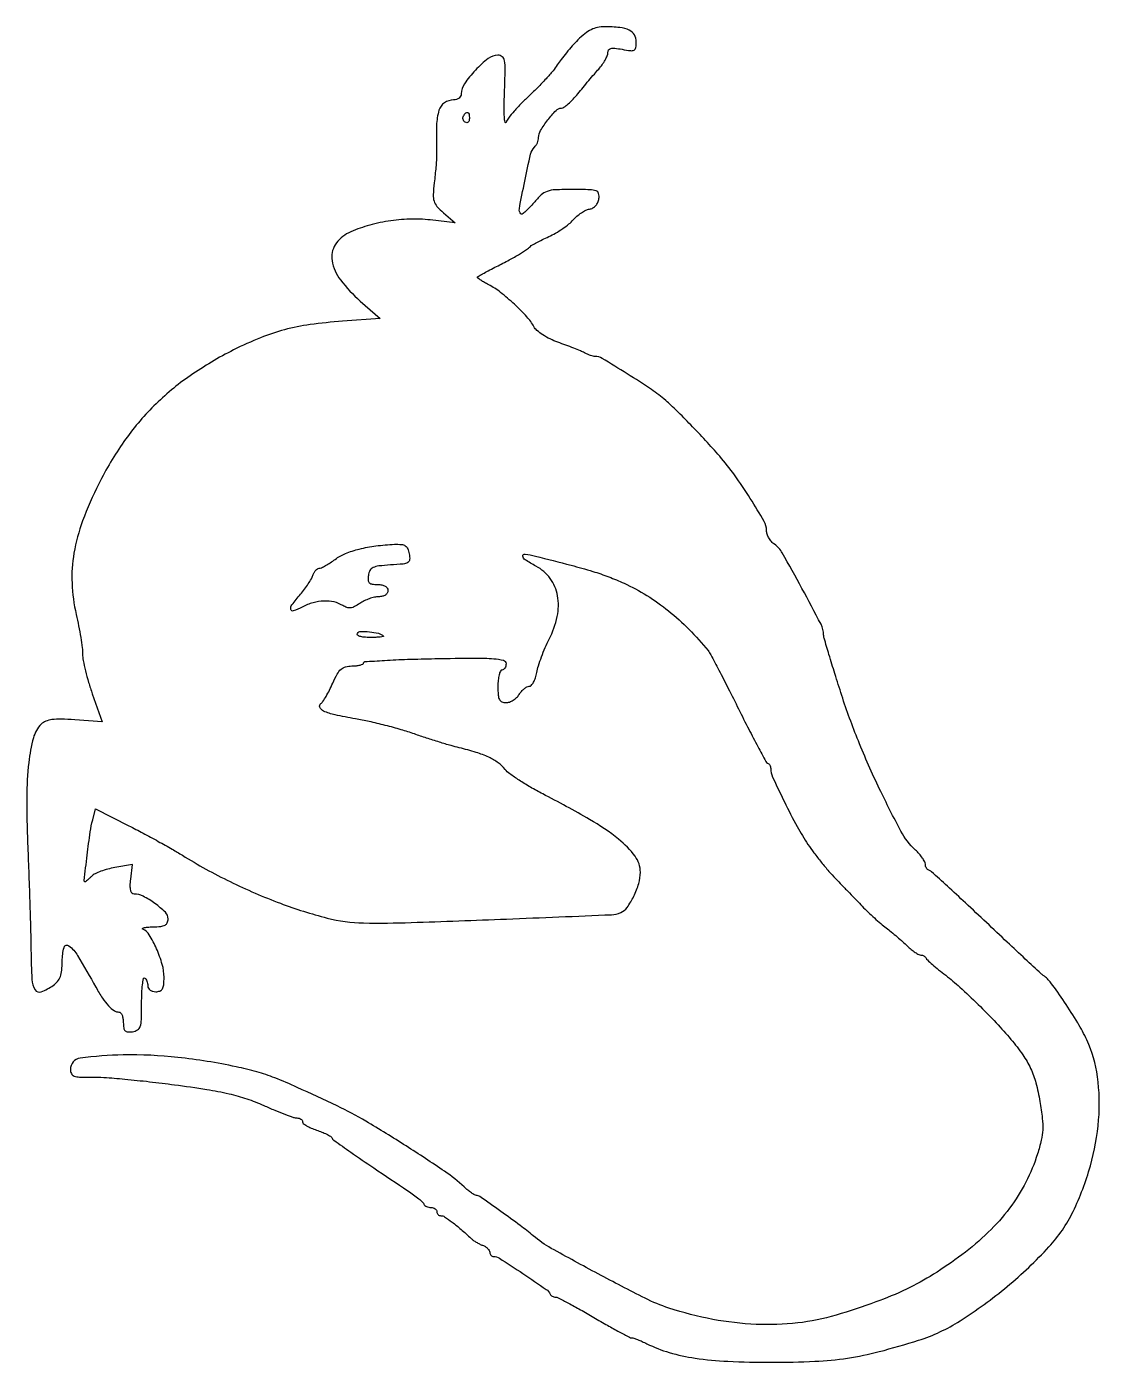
# Model space of a CAD drawing. Extents: x 0 to 264, y 0 to 328.
import ezdxf

# ---------------------------------------------------------------- set-up
doc = ezdxf.new("R2010")
doc.units = 0

msp = doc.modelspace()

# ---------------------------------------------------------------- linework, layer by layer
for points in [[(135.657652, 324.75, 0.013763), (134.281534, 323.292918, 0.009975), (132.827596, 321.599156, 0.01009), (131.510604, 319.934175, 0.021604), (130.577725, 318.587552, -0.033293), (129.53893, 317.160444, -0.010669), (127.814716, 315.183042, -0.010591), (125.796094, 313.057587, -0.011649), (123.750948, 311.087552, 0.012974), (121.785797, 309.184511, 0.01476), (120.007379, 307.260093, 0.014023), (118.59881, 305.547958, 0.075914), (118.014211, 304.5, -0.750471), (117.761343, 304.518777, -0.038808), (117.591272, 305.804688, -0.016344), (117.537655, 308.329662, -0.006737), (117.622934, 311.75, 0.003985), (117.796939, 317.466168, 0.04936), (117.631617, 319.632118, 0.177601), (117.061834, 320.612754, 0.174979), (115.989164, 321, 0.167026), (113.640639, 320.192957, 0.037925), (110.479042, 317.318828, 0.038356), (107.775681, 313.979247, 0.152114), (107, 311.488569, -0.125321), (106.855439, 310.920866, -0.10078), (106.448468, 310.437267, -0.090216), (105.839704, 310.112243, -0.077771), (105.122445, 310, 0.151044), (102.863088, 309.301542, 0.171545), (101.530525, 307.47915, 0.067502), (100.942289, 303.758135, 0.009586), (100.920448, 296, -0.022088), (100.896392, 295.135293, -0.003855), (100.766524, 293.509117, -0.004179), (100.583389, 291.6025, -0.003737), (100.361998, 289.626781, 0.017181), (100.115852, 286.727876, 0.088017), (100.316783, 285.131812, 0.108122), (101.036676, 283.863402, 0.03234), (102.635181, 282.29933), (105.49135, 279.845097), (99.387013, 280.535724, 0.036545), (94.339693, 280.735707, 0.030923), (89.021964, 280.227484, 0.03126), (83.87698, 279.079084, 0.040261), (79.34935, 277.361488, 0.141612), (76.050032, 274.441863, 0.18546), (75.263826, 270.528637, 0.122302), (77.333163, 265.791864, 0.049244), (82.199214, 260.606949), (87.118656, 256.30354), (77.809328, 255.638525, 0.015958), (69.870889, 254.816132, 0.030491), (63.585208, 253.56743, 0.032099), (57.713046, 251.613346, 0.019932), (51.094151, 248.615518, 0.035407), (40.419063, 242.275583, 0.043814), (31.535803, 234.879802, 0.044322), (24.156544, 226.125258, 0.037633), (17.97359, 215.72922, 0.025997), (14.013376, 206.600855, 0.046615), (11.881551, 198.720065, 0.052906), (11.39669, 191.306511, 0.046905), (12.431386, 183.639624, -0.008549), (13.031859, 180.833244, -0.008424), (13.53922, 177.994201, -0.00833), (13.900172, 175.493197, -0.031679), (14, 173.919166, 0.047799), (14.151049, 172.342733, 0.012053), (14.70197, 169.821784, 0.012189), (15.474925, 166.958138, 0.012027), (16.389686, 164.122632), (18.779372, 157.282826), (12.08174, 157.762039, 0.011248), (8.678892, 157.928686, 0.03859), (6.470369, 157.816613, 0.061829), (4.948711, 157.425888, 0.103), (3.846266, 156.703408, 0.132504), (1.916638, 153.348238, 0.036107), (0.774312, 147.286631, 0.027539), (0.274277, 138.824314, 0.011669), (0.494675, 127.452872, -0.001568), (0.76627, 120.594454, -0.00124), (1.018343, 113.175219, -0.001253), (1.217961, 106.28792, -0.003121), (1.319872, 101.25, 0.009095), (1.554162, 93.970442, 0.128257), (2.333086, 91.500469, 0.359501), (3.855817, 90.995917, 0.06026), (6.777494, 92.556704, 0.065584), (7.86062, 93.549662, 0.085549), (8.535852, 94.709689, 0.065462), (8.89246, 96.262626, 0.02375), (9, 98.525319, -0.064564), (9.435512, 101.883963, -0.537969), (10.636707, 102.289745, -0.093337), (12.77907, 99.863415, -0.006769), (17.266509, 92.091883, 0.019111), (18.890727, 89.432766, 0.040597), (20.382969, 87.540291, 0.054881), (21.738301, 86.369919, 0.151812), (22.928571, 86, -0.21987), (23.338599, 85.810535, -0.077666), (23.685268, 85.245194, -0.059053), (23.92156, 84.414341, -0.039799), (24, 83.430449, 0.03591), (24.095178, 82.106925, 0.161847), (24.43782, 81.423078, 0.18449), (25.091139, 81.130915, 0.049221), (26.25, 81.180449, 0.103014), (27.487115, 81.626966, 0.178625), (28.153471, 82.475722, 0.070828), (28.441423, 84.146728, 0.007307), (28.5, 88.154879, -0.010602), (28.553447, 90.675244, -0.01954), (28.720312, 92.718618, -0.017386), (28.954841, 94.216387, -0.525271), (29.25, 94.345862, -0.110524), (29.537642, 94.064656, -0.05041), (29.779687, 93.594947, -0.046506), (29.944436, 93.0266, -0.047334), (30, 92.440983, 0.137622), (30.154167, 91.891481, 0.100183), (30.5875, 91.423289, 0.086062), (31.235643, 91.108083, 0.070352), (32, 91, 0.088299), (33.004233, 91.17874, 0.177899), (33.608751, 91.69248, 0.106962), (33.918487, 92.689637, 0.022018), (34, 94.539838, 0.069733), (33.553975, 97.722392, 0.034662), (32.162917, 101.559691, 0.032053), (30.386644, 104.962002, 0.162225), (28.776736, 106.328807, -0.469281), (28.713166, 106.526588, -0.194708), (28.976604, 106.714515, -0.040342), (29.8888, 106.856482, -0.013177), (31.25, 106.921053, 0.020778), (33.179784, 107.042015, 0.095711), (34.246516, 107.366149, 0.168489), (34.800646, 107.959631, 0.1047), (35, 108.901224, 0.202195), (34.325845, 110.500159, 0.035591), (31.781041, 112.650686, 0.037985), (28.861643, 114.45886, 0.120225), (26.643641, 115, -0.22432), (26.130934, 115.242209, -0.116645), (25.812546, 115.891535, -0.063438), (25.705042, 116.997021, -0.021617), (25.822876, 118.608522), (26.244151, 122.217045), (21.930359, 121.488234, 0.02321), (20.177721, 121.107741, 0.023626), (18.478453, 120.568221, 0.024221), (17.052413, 119.960066, 0.083658), (16.236855, 119.379712, -0.007785), (15.691472, 118.851052, -0.011449), (15.194731, 118.40529, -0.006918), (14.768621, 118.050277, -0.171861), (14.626669, 118, -0.448956), (14.371537, 118.286918, -0.001045), (15.122006, 124.551028, -0.005187), (15.874122, 130.22874, -0.029192), (16.483161, 133.226399), (17.204969, 135.952798), (25.352485, 131.779746, -0.004379), (28.838081, 129.955755, -0.003466), (32.575417, 127.924704, -0.003504), (36.01728, 125.991593, -0.008717), (38.5, 124.516229, 0.024575), (50.238125, 118.035256, 0.024429), (62.578572, 112.723133, 0.025826), (74.066042, 109.093953, 0.060054), (83, 107.885964, 0.011879), (94.691948, 107.994973, 0.001793), (118.094082, 108.853419, 0.000375), (143.914723, 109.912698, 0.092012), (146.172764, 110.430121, 0.13821), (147.750479, 111.71497, 0.039713), (149.367097, 114.453402, 0.04037), (150.59837, 117.59794, 0.073259), (151, 120.324404, 0.161874), (149.689872, 124.26511, 0.063155), (145.653123, 128.444228, 0.038588), (138.53331, 133.309344, 0.011588), (127, 139.596994, -0.011929), (124.00284, 141.233615, -0.013344), (121.199019, 142.954019, -0.012708), (118.896081, 144.537856, -0.066458), (117.783894, 145.596184, 0.067802), (116.078066, 147.210725, 0.04582), (113.765131, 148.568833, 0.035275), (110.663075, 149.76788, 0.016442), (106.5, 150.899646, -0.012425), (104.489119, 151.429012, -0.004323), (101.61875, 152.288395, -0.00429), (98.473283, 153.289495, -0.004987), (95.5, 154.296921, 0.01346), (92.27781, 155.328163, 0.007783), (88.353125, 156.402779, 0.007775), (84.379084, 157.359066, 0.012931), (81, 158.025535, -0.011322), (76.00277, 158.994462, -0.051167), (73.182748, 159.917747, -0.188189), (72.26593, 160.844294, -0.356985), (72.53596, 161.791641, 0.09497), (73.038087, 162.305274, 0.014115), (73.806367, 163.540357, 0.015462), (74.637172, 165.070859, 0.012764), (75.429475, 166.75, -0.020511), (76.543726, 169.019676, -0.085361), (77.484214, 170.212429, -0.121255), (78.588316, 170.803424, -0.062615), (80.151874, 171, 0.024874), (81.243442, 171.054337, 0.039484), (82.163895, 171.220313, 0.046949), (82.81838, 171.460077, 0.288473), (83.001812, 171.75, -0.39395), (83.29175, 172.059376, -0.001787), (88.143184, 172.368768, -0.006681), (93.792157, 172.633062, -0.004015), (100.501812, 172.803253, -0.002358), (110.480951, 172.929133, -0.019806), (114.982432, 172.786351, -0.045878), (117.347507, 172.397377, -0.341435), (118, 171.553253, -0.062525), (117.925441, 170.959353, -0.080734), (117.70625, 170.456268, -0.098082), (117.381376, 170.119586, -0.153107), (117, 170, 0.295869), (116.612873, 169.748945, 0.04382), (116.29375, 168.825, 0.037669), (116.07239, 167.532944, 0.023598), (116, 166, 0.01742), (116.074834, 163.8527, 0.098385), (116.37447, 162.752127, 0.183603), (116.975917, 162.196651, 0.095923), (117.991526, 162, 0.085407), (118.845653, 162.146968, 0.053089), (119.764941, 162.5875, 0.051408), (120.60664, 163.234941, 0.063621), (121.232073, 164, -0.04001), (121.799716, 164.765238, -0.042676), (122.470847, 165.4125, -0.04676), (123.141332, 165.860013, -0.124409), (123.695234, 166, 0.217327), (124.20637, 166.233181, 0.054514), (124.741323, 167.005339, 0.045615), (125.216742, 168.111897, 0.032306), (125.551426, 169.42243, -0.030298), (125.964225, 171.066323, -0.012553), (126.710833, 173.233967, -0.012366), (127.6295, 175.523752, -0.015594), (128.596739, 177.591908, 0.064446), (130.562474, 183.150165, 0.097894), (130.644464, 188.258019, 0.113604), (128.834084, 192.47684, 0.111763), (125.352647, 195.509422, -0.016775), (122.657429, 197.07972, -0.24686), (122.124479, 197.998432, -0.470057), (122.665402, 198.486032, -0.025134), (125.25, 197.974278, -0.002597), (133.964258, 195.740569, -0.010232), (139.294734, 194.227469, -0.015835), (143.243027, 192.880755, -0.01741), (146.973166, 191.324755, -0.031983), (152.587776, 188.301387, -0.029599), (157.925067, 184.51451, -0.028621), (162.94563, 179.98988, -0.025668), (167.61328, 174.761081, -0.04672), (168.288976, 173.738824, -0.002074), (170.275633, 169.982963, -0.003484), (172.585582, 165.495928, -0.002481), (175.11328, 160.438566, 0.003401), (177.615468, 155.455178, 0.005311), (179.844213, 151.202787, 0.001747), (181.816047, 147.566363, 0.164512), (182.25, 147.166667, -0.097972), (182.536891, 146.964636, -0.062861), (182.779687, 146.636054, -0.059861), (182.944089, 146.237506, -0.068019), (183, 145.828411, 0.108486), (183.460655, 143.730281, 0.00601), (186.361867, 137.635407, 0.010187), (189.504044, 131.550375, 0.023966), (192.153293, 127.180062, 0.013167), (193.621605, 125.119921, 0.008316), (195.436752, 122.791618, 0.008349), (197.298347, 120.561197, 0.015192), (198.903215, 118.812681, -0.000798), (200.498846, 117.171656, -0.000529), (202.324694, 115.283863, -0.000533), (204.093778, 113.446966, -0.001039), (205.5, 111.97762, 0.010757), (206.856349, 110.614432, 0.007296), (208.45623, 109.118576, 0.007354), (210.044387, 107.718592, 0.014585), (211.350995, 106.664939, -0.008282), (212.613706, 105.672684, -0.005226), (214.055866, 104.475013, -0.005246), (215.449341, 103.267581, -0.009607), (216.555541, 102.25, 0.018778), (217.527164, 101.388569, 0.022901), (218.500359, 100.660937, 0.02226), (219.358255, 100.132945, 0.127481), (219.871212, 100, -0.07155), (220.26394, 99.943511, -0.060918), (220.648627, 99.777502, -0.063217), (220.967682, 99.53225, -0.093926), (221.166667, 99.242561, 0.104271), (221.483461, 98.801028, 0.006116), (222.723958, 97.694436, 0.009035), (224.251927, 96.412384, 0.006519), (226, 95.035984, -0.021924), (229.449462, 92.143474, -0.008762), (233.923512, 87.8982, -0.008834), (238.416816, 83.323653, -0.014728), (242.014246, 79.298277, -0.022744), (244.923922, 75.505396, -0.043044), (246.846432, 72.169862, -0.043823), (248.148297, 68.59496, -0.0245), (249.126054, 64.066738, -0.012193), (249.711711, 59.889187, -0.040309), (249.806996, 57.114153, -0.045664), (249.45156, 54.54577, -0.019136), (248.529358, 51.174909, -0.042743), (245.675274, 44.246319, -0.041727), (241.665288, 37.844424, -0.039668), (236.443866, 31.91857, -0.031901), (229.974986, 26.409568, -0.020191), (222.966695, 21.601827, -0.028513), (216.337664, 17.946849, -0.025719), (208.834615, 14.814772, -0.01277), (199.040963, 11.585723, -0.045651), (189.629372, 9.661171, -0.038151), (179.432432, 9.31226, -0.036265), (168.777567, 10.538229, -0.032474), (158, 13.312945, -0.037748), (152.156386, 15.731169, -0.005351), (140.60489, 21.723389, -0.004725), (129.108196, 27.98434, -0.048958), (124.6823, 31.051177, 0.016153), (121.496718, 33.582754, 0.005441), (116.696085, 37.070592, 0.001588), (111.57103, 40.685157, 0.145372), (110.708187, 40.973355, -0.126123), (110.275436, 41.099933, -0.018467), (109.500314, 41.599404, -0.019887), (108.611678, 42.273702, -0.015888), (107.708187, 43.06717, 0.039135), (102.916441, 46.896297, 0.007169), (93.435947, 53.129723, 0.008052), (83.574003, 59.192266, 0.023312), (76.5, 62.951569, 0.002916), (66.712661, 67.511811, 0.014976), (61.198593, 69.844705, 0.023728), (56.796998, 71.317271, 0.016591), (51.716771, 72.572455, 0.025081), (37.422255, 74.863032, 0.031301), (23.994761, 75.48326, 0.029664), (13.425753, 74.681295, 0.375191), (11, 71.903665, 0.118885), (11.245791, 70.884546, 0.19173), (11.908864, 70.304611, 0.079432), (13.277965, 70.053752, 0.010382), (16.25, 70.048026, -0.023156), (19.193099, 69.967167, -0.004719), (24.388685, 69.533852, -0.004963), (30.423981, 68.912615, -0.004638), (36.583821, 68.158768, -0.006361), (44.48624, 67.01471, -0.017819), (49.977042, 65.946578, -0.024052), (54.335318, 64.712839, -0.02544), (58.472136, 63.085305, 0.006952), (61.1776, 61.903655, 0.009164), (63.677805, 60.906308, 0.007001), (65.786104, 60.143321, 0.083501), (66.638315, 60, -0.06595), (67.158859, 59.93104, -0.083191), (67.600005, 59.729031, -0.099219), (67.895065, 59.429325, -0.145973), (68, 59.077552, 0.227854), (68.204688, 58.651707, 0.033846), (69.009152, 58.093023, 0.032481), (70.119514, 57.522826, 0.022678), (71.435412, 57.021316, -0.014362), (72.774119, 56.536446, -0.019317), (73.954082, 56.016785, -0.016702), (74.885067, 55.52394, -0.157483), (75.185412, 55.193764, 0.132351), (75.739603, 54.520773, 0.002049), (79.869934, 51.605424, 0.004195), (85.48921, 47.743349, 0.001344), (93.900604, 42.098445, -0.011113), (95.303395, 41.116747, -0.014452), (96.540594, 40.153116, -0.012088), (97.520612, 39.302539, -0.114868), (97.833333, 38.848445, 0.123184), (98.064958, 38.523645, 0.063772), (98.484896, 38.249231, 0.057463), (99.016761, 38.063102, 0.055516), (99.583333, 38, -0.068857), (100.1248, 37.925077, -0.085122), (100.583854, 37.70625, -0.099913), (100.890798, 37.381338, -0.140362), (101, 37, 0.098261), (101.075734, 36.61835, 0.097758), (101.291516, 36.29375, 0.098125), (101.61367, 36.07637, 0.099821), (101.992394, 36, -0.147176), (102.896193, 35.728075, -0.01503), (104.743353, 34.424464, -0.017108), (106.94951, 32.64467, -0.011068), (109.383021, 30.444046, 0.035869), (109.935995, 29.991719, 0.018475), (110.68595, 29.503622, 0.018266), (111.498318, 29.056137, 0.026251), (112.25, 28.725431, -0.048008), (112.919438, 28.395491, -0.053875), (113.485938, 27.954457, -0.061301), (113.873327, 27.474617, -0.140092), (114, 27.031385, 0.092805), (114.073713, 26.637669, 0.09626), (114.284528, 26.302969, 0.099267), (114.599035, 26.078966, 0.105642), (114.968606, 26, -0.144717), (116.362277, 25.587995, -0.003367), (122.149772, 21.782872, -0.003479), (127.870785, 17.908251, -0.138453), (128.833333, 16.75, 0.096061), (129.03373, 16.463129, 0.062918), (129.357262, 16.220313, 0.060233), (129.74844, 16.055919, 0.069492), (130.148834, 16, -0.118622), (130.811144, 15.840629, -0.003623), (133.329136, 14.53125, -0.006955), (136.281306, 12.91586, -0.004732), (139.59618, 11, 0.003935), (142.899243, 9.083933, 0.005905), (145.814319, 7.46875, 0.002658), (148.315117, 6.138564, 0.121475), (148.877041, 6, -0.081894), (149.353022, 5.921513, -0.011106), (150.306061, 5.574644, -0.012549), (151.424839, 5.106418, -0.010285), (152.596362, 4.551978, 0.045134), (158.09365, 2.404631, 0.033581), (164.46196, 1.013626, 0.025764), (172.465921, 0.239698, 0.01122), (183.146752, 0, 0.011333), (193.838029, 0.242351, 0.025833), (201.870406, 1.023813, 0.026723), (209.613343, 2.610105, 0.012967), (219.322005, 5.417016, 0.064874), (229.519117, 10.179533, 0.032022), (241.09001, 18.625373, 0.031955), (251.342506, 28.339409, 0.074831), (257.28198, 37.038117, 0.0437), (261.516348, 48.207641, 0.048838), (263.547279, 59.534489, 0.052921), (263.272322, 70.138124, 0.075781), (260.650834, 79.154684, 0.026874), (258.419748, 83.358275, 0.013148), (255.15585, 88.473118, 0.010168), (251.817018, 93.203659, 0.086003), (249.94311, 95, -0.038957), (249.405955, 95.426051, -0.000332), (245.53575, 99.025, -0.00117), (241.102124, 103.172797, -0.000754), (235.981913, 108, 0.001867), (230.851634, 112.815173, 0.0029), (226.387207, 116.926042, 0.000867), (222.486351, 120.464035, 0.09363), (221.881582, 120.833333, -0.101805), (221.543154, 121.047593, -0.066001), (221.25389, 121.411458, -0.062453), (221.055144, 121.862408, -0.069), (220.982723, 122.333333, 0.123115), (220.824448, 122.928771, 0.027183), (220.259656, 123.831319, 0.026697), (219.473102, 124.830488, 0.022934), (218.545476, 125.794562, -0.079546), (214.981376, 130.45157, -0.012492), (209.738503, 140.785865, -0.014527), (204.531106, 152.590407, -0.018456), (200.452883, 163.780181, -0.002158), (198.753023, 169.118499, -0.00323), (197.318564, 173.797145, -0.001358), (196.128659, 177.809147, -0.069401), (196.009412, 178.614353, 0.117996), (195.356888, 181.242606, 0.00466), (190.680165, 190.061914, 0.004887), (185.854414, 198.756969, 0.110112), (183.939495, 200.871972, -0.060333), (183.197452, 201.544352, -0.047859), (182.569727, 202.426531, -0.049321), (182.141909, 203.373733, -0.081599), (182, 204.237489, 0.132059), (181.389204, 206.509738, 0.009481), (177.98098, 212.14225, 0.014413), (174.091081, 217.927542, 0.02447), (170.470765, 222.5, 0.006563), (167.005099, 226.358956, 0.006095), (163.353822, 230.223187, 0.006335), (159.928367, 233.672493, 0.013964), (157.206979, 236.198963, 0.032102), (153.694542, 238.903468, 0.008613), (147.779405, 242.734718, 0.00421), (141.57399, 246.531715, 0.136002), (139.884227, 247, -0.063942), (139.418523, 247.059801, -0.019019), (138.730499, 247.267707, -0.018743), (137.968108, 247.562506, -0.019219), (137.236431, 247.911342, 0.021133), (136.268258, 248.368391, 0.004973), (134.611412, 249.047221, 0.005114), (132.688834, 249.789992, 0.005012), (130.738587, 250.498408, -0.029093), (128.816803, 251.303169, -0.030315), (127.028687, 252.315972, -0.032079), (125.594403, 253.384084, -0.094796), (124.827646, 254.337066, 0.063613), (123.138443, 256.725563, 0.020149), (120.053669, 259.825758, 0.020714), (116.635938, 262.740754, 0.045344), (113.75, 264.60741, -0.009704), (112.696103, 265.187147, -0.01483), (111.807812, 265.734181, -0.009299), (111.102317, 266.217077, -0.242589), (111, 266.415553, -0.261897), (111.114244, 266.618702, -0.004497), (112.248437, 267.294304, -0.010151), (113.620907, 268.058282, -0.006425), (115.25, 268.895624, 0.006678), (118.407465, 270.520559, 0.010971), (121.029154, 271.989029, 0.011156), (123.047387, 273.239885, 0.064523), (124, 274.052103, -0.081314), (124.375627, 274.351294, -0.006077), (125.528125, 274.978191, -0.008287), (126.931475, 275.690084, -0.006199), (128.5, 276.429446, 0.024506), (130.178034, 277.296853, 0.019114), (131.9125, 278.39473, 0.019487), (133.452044, 279.544603, 0.043778), (134.5, 280.556672, -0.037059), (135.412702, 281.462098, -0.031306), (136.5, 282.279647, -0.03248), (137.591046, 282.900278, -0.072199), (138.5, 283.189544, 0.089483), (139.321931, 283.482558, 0.079106), (140.030288, 284.053998, 0.075918), (140.548979, 284.841309, 0.072448), (140.819551, 285.760216, 0.103293), (140.73874, 287.018389, 0.246763), (140.117014, 287.680626, 0.077459), (138.595029, 287.955177, 0.005635), (134.319551, 288.009015, 0.010382), (130.111286, 287.927192, 0.07239), (128.094566, 287.550343, 0.105495), (126.608585, 286.660669, 0.033315), (124.826939, 284.765409, -0.015922), (123.76565, 283.554744, -0.026674), (122.790443, 282.616892, -0.025456), (121.984577, 281.989338, -0.363934), (121.647847, 282.01882, -0.246901), (121.268625, 283.239211, -0.00458), (122.593506, 290.0546, -0.006484), (124.030717, 296.663624, -0.140489), (124.985267, 298.385267, 0.055941), (125.373783, 298.872017, 0.038784), (125.701922, 299.495692, 0.039123), (125.926072, 300.153091, 0.062681), (126, 300.740493, -0.135428), (126.47938, 302.477907, -0.029315), (128.247225, 305.078397, -0.026683), (130.27207, 307.438866, -0.204905), (131.583833, 308, 0.15625), (132.218295, 308.203232, 0.023812), (133.275211, 309.036463, 0.024709), (134.464464, 310.177312, 0.019151), (135.645775, 311.528385, -0.00298), (136.902935, 313.063681, -0.002151), (138.322509, 314.761478, -0.002172), (139.685979, 316.363821, -0.004716), (140.75, 317.579907, 0.026586), (141.611142, 318.655593, 0.02784), (142.339063, 319.800674, 0.028934), (142.85137, 320.853863, 0.099043), (143, 321.596835, -0.145685), (143.202155, 322.275919, -0.191631), (143.725869, 322.644653, -0.087921), (144.722779, 322.703934, -0.017364), (146.5, 322.434022, 0.014985), (148.606944, 322.103774, 0.153458), (149.465052, 322.259065, 0.236507), (149.886963, 322.846633, 0.039588), (150, 324.272078, 0.13429), (149.530847, 325.987366, 0.14919), (148.266791, 327.143034, 0.086117), (145.956118, 327.789074, 0.024174), (142.200434, 327.986345, 0.054324), (140.479068, 327.805974, 0.06168), (138.913662, 327.259007, 0.05339), (137.35874, 326.271035, 0.028441)], [(109, 305.440983, -0.067432), (108.925389, 304.890269, -0.140899), (108.701458, 304.524436, -0.190788), (108.36964, 304.397824, -0.136093), (107.983688, 304.510081, -0.090427), (107.639411, 304.820631, -0.095498), (107.434921, 305.22714, -0.099685), (107.401101, 305.665803, -0.108373), (107.542705, 306.069098, -0.050477), (108.13314, 306.838655, -0.315493), (108.592818, 306.933879, -0.25701), (108.914842, 306.519563, -0.039415)], [(94.23574, 198.547138, -0.061802), (94.328823, 197.126698, -0.249266), (93.891993, 196.408719, -0.110806), (92.752939, 196.037654, -0.009011), (89.602317, 195.797138, 0.013143), (86.743671, 195.555138, 0.082298), (85.336913, 195.158278, 0.158433), (84.580464, 194.448692, 0.090753), (84.180449, 193.25, 0.049221), (84.130915, 192.091139, 0.18449), (84.423078, 191.43782, 0.161847), (85.106925, 191.095178, 0.03591), (86.430449, 191, -0.044781), (87.512347, 190.902909, -0.08757), (88.321742, 190.60406, -0.120011), (88.818788, 190.124714, -0.142107), (89, 189.5, -0.135908), (88.833066, 188.897197, -0.112487), (88.370418, 188.414655, -0.089584), (87.643296, 188.10404, -0.056316), (86.722506, 188, 0.056455), (85.680206, 187.881938, 0.029235), (84.420406, 187.514169, 0.028645), (83.154657, 186.979374, 0.038513), (82.08375, 186.346108, -0.031729), (80.809875, 185.569332, -0.09173), (79.827083, 185.264038, -0.11064), (78.91063, 185.357975, -0.058998), (77.874813, 185.846108, 0.084869), (75.767476, 186.709666, 0.064345), (73.275301, 186.937254, 0.059064), (70.598761, 186.517843, 0.051), (67.95034, 185.47432, -0.031991), (65.754359, 184.511275, -0.476497), (65.126518, 184.887627, -0.20105), (65.425089, 186.031322, -0.014885), (67.506026, 188.594461, 0.016555), (68.506561, 189.835288, 0.015728), (69.440807, 191.16056, 0.015897), (70.191985, 192.383585, 0.052196), (70.573413, 193.25, -0.047216), (70.860238, 193.919481, -0.05524), (71.255725, 194.485938, -0.063948), (71.694292, 194.873085, -0.149981), (72.10788, 195, 0.110895), (72.6527, 195.12234, 0.016413), (73.66193, 195.640849, 0.017821), (74.830672, 196.346301, 0.014486), (76.031775, 197.181613, -0.062549), (78.57547, 198.610144, -0.034772), (81.95973, 199.72134, -0.030325), (86.020839, 200.490185, -0.02164), (90.633423, 200.874833, -0.031486), (92.29245, 200.836623, -0.122532), (93.256787, 200.5065, -0.148812), (93.850227, 199.804317, -0.054385)], [(87.916667, 178.359324, -0.627962), (87.878971, 178.21892, -0.019724), (87.116518, 178.105551, -0.017978), (86.008562, 178.025402, -0.009066), (84.60765, 178, -0.021617), (83.121461, 178.064285, -0.056598), (82.075879, 178.275725, -0.120836), (81.54736, 178.60203, -0.345531), (81.502268, 179.00367, -0.253098), (82.324399, 179.475962, -0.031453), (84.457533, 179.396505, -0.035394), (86.635971, 179.020599, -0.118044)]]:
    msp.add_lwpolyline(points, format="xyb", close=True)

doc.saveas('drawing.dxf')
